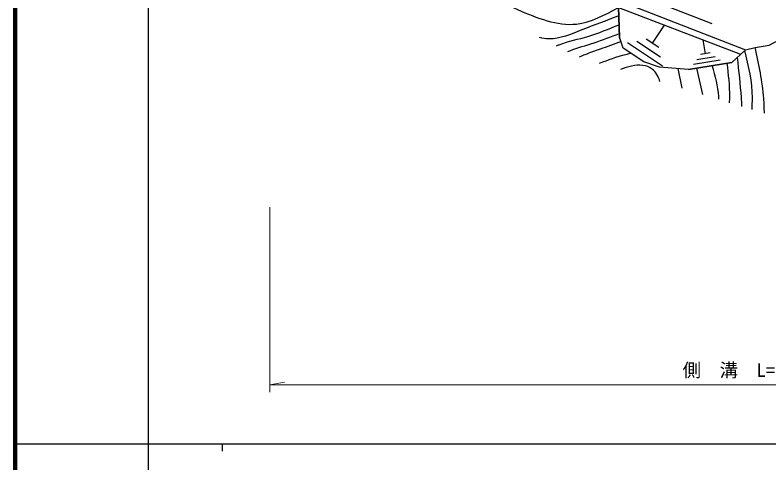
# Model space of a CAD drawing. Units: millimetres at full size, sheet at 1:1000; details may follow other scales. Extents: x 40000 to 680000, y 20000 to 380000.
# Drawn here: x 40000 to 141962, y 202409 to 263016 of the extents above; entities that cross this region are included whole.
import ezdxf
from ezdxf.enums import TextEntityAlignment as Align

# ---------------------------------------------------------------- set-up
doc = ezdxf.new("R2010")
doc.units = ezdxf.units.MM
doc.header["$LTSCALE"] = 1000
for name, color, linetype, lineweight in [('M-BGD', 7, 'Continuous', 25), ('M-STR-HTXT', 7, 'Continuous', 13), ('M-TTL', 2, 'Continuous', 140), ('M-TTL-BAND', 7, 'Continuous', 25)]:
    doc.layers.add(name, color=color, linetype=linetype, lineweight=lineweight)
doc.styles.add('ＭＳ ゴシック', font='')
doc.styles.get('ＭＳ ゴシック').set_extended_font_data('MS Gothic')

msp = doc.modelspace()

# ---------------------------------------------------------------- linework, layer by layer
at = {"layer": 'M-BGD'}
for p, q in [((134294, 261830), (124695, 265565)), ((121977, 264848), (138779, 258311)), ((121638, 264035), (138129, 257709)), ((121638, 264035), (121749, 260022)), ((126196, 259196), (127827, 261671)), ((127572, 256105), (122813, 259242)), ((124076, 259502), (127313, 257368)), ((127053, 258632), (125340, 259761)), ((133361, 257789), (133053, 259661)), ((138779, 258311), (140080, 258639)), ((132231, 257011), (134680, 257413)), ((134009, 257895), (132712, 257682)), ((131082, 255645), (136936, 256605)), ((135351, 256931), (131749, 256340)), ((129642, 255765), (130178, 253122)), ((133006, 252263), (132233, 255834))]:
    msp.add_line(p, q, dxfattribs=at)
for points in [[(138696, 258234), (136936, 256605), (131082, 255645), (127165, 255971), (125023, 256705), (122263, 258524), (121749, 260022), (121638, 264035)], [(131082, 255645), (127165, 255971), (125023, 256705), (122263, 258524), (121749, 260022)], [(140080, 258639), (142011, 258921), (143516, 259768)]]:
    msp.add_lwpolyline(points, dxfattribs=at)
for points, knots in [([(100619, 273012), (101270, 270471), (101920, 267931), (103569, 266292), (104707, 265161), (106322, 264459), (107960, 263761), (110608, 262632), (113318, 261513), (115917, 261802), (117865, 262019), (119752, 263027), (121638, 264035)], [0, 0, 0, 0, 1, 1, 1, 2, 2, 2, 3, 3, 3, 4, 4, 4, 4]), ([(121670, 262893), (120021, 262291), (118373, 261690), (116666, 261005), (115195, 260414), (113681, 259761), (112219, 259795), (111789, 259804), (111365, 259873), (110943, 259985)], [0, 0, 0, 0, 1, 1, 1, 2, 2, 2, 3, 3, 3, 3]), ([(113223, 258858), (113349, 258908), (113476, 258958), (113603, 259007), (114882, 259490), (116199, 259752), (117485, 260134), (118917, 260559), (120310, 261134), (121702, 261708)], [0, 0, 0, 0, 1, 1, 1, 2, 2, 2, 3, 3, 3, 3]), ([(114770, 258093), (114857, 258127), (114945, 258160), (115032, 258193), (116122, 258604), (117218, 258906), (118303, 259262), (119456, 259642), (120595, 260083), (121735, 260524)], [0, 0, 0, 0, 1, 1, 1, 2, 2, 2, 3, 3, 3, 3]), ([(121956, 259418), (121011, 259071), (120067, 258724), (119122, 258391), (118438, 258150), (117755, 257917), (117072, 257647), (116819, 257547), (116566, 257442), (116314, 257335)], [0, 0, 0, 0, 1, 1, 1, 2, 2, 2, 3, 3, 3, 3]), ([(139681, 250235), (139691, 250756), (139727, 251280), (139732, 251802), (139754, 253975), (139225, 256104), (138696, 258234)], [0, 0, 0, 0, 1, 1, 1, 2, 2, 2, 2]), ([(141357, 249725), (141330, 250397), (141313, 251065), (141267, 251732), (141107, 254039), (140594, 256339), (140080, 258639)], [0, 0, 0, 0, 1, 1, 1, 2, 2, 2, 2]), ([(119042, 256506), (120226, 256957), (121414, 257386), (122614, 257699), (122821, 257753), (123029, 257804), (123236, 257854)], [0, 0, 0, 0, 1, 1, 1, 2, 2, 2, 2]), ([(137659, 257274), (137868, 255437), (138077, 253600), (138198, 251872), (138227, 251465), (138250, 251063), (138269, 250664)], [0, 0, 0, 0, 1, 1, 1, 2, 2, 2, 2]), ([(127223, 254020), (127014, 254703), (126701, 255319), (126168, 255713), (125809, 255978), (125351, 256143), (124898, 256207), (123876, 256357), (122883, 256012), (121892, 255640)], [0, 0, 0, 0, 1, 1, 1, 2, 2, 2, 3, 3, 3, 3]), ([(134275, 256169), (134664, 254777), (135054, 253385), (135129, 252013), (135136, 251880), (135141, 251747), (135142, 251614)], [0, 0, 0, 0, 1, 1, 1, 2, 2, 2, 2]), ([(136632, 251161), (136648, 251421), (136659, 251681), (136664, 251943), (136690, 253447), (136504, 254976), (136317, 256504)], [0, 0, 0, 0, 1, 1, 1, 2, 2, 2, 2])]:
    msp.add_open_spline(points, degree=3, knots=knots, dxfattribs=at)
at = {"layer": 'M-STR-HTXT'}
for p, q in [((74451, 212000), (74451, 237000)), ((74451, 213000), (76451, 213350)), ((74451, 213000), (204850, 213000))]:
    msp.add_line(p, q, dxfattribs=at)
at = {"layer": 'M-TTL'}
msp.add_line((40000, 380000), (40000, 20000), dxfattribs=at)
at = {"layer": 'M-TTL-BAND'}
for p, q in [((58000, 370000), (58000, 20000)), ((40000, 205000), (579000, 205000)), ((68000, 205000), (68000, 204000))]:
    msp.add_line(p, q, dxfattribs=at)

# ---------------------------------------------------------------- texts
at = {"layer": 'M-STR-HTXT', "style": 'ＭＳ ゴシック'}
msp.add_text('側\u3000溝\u3000L=140.0', height=1833, dxfattribs=at).set_placement((139651, 213500), align=Align.BOTTOM_CENTER)

doc.saveas('drawing.dxf')
